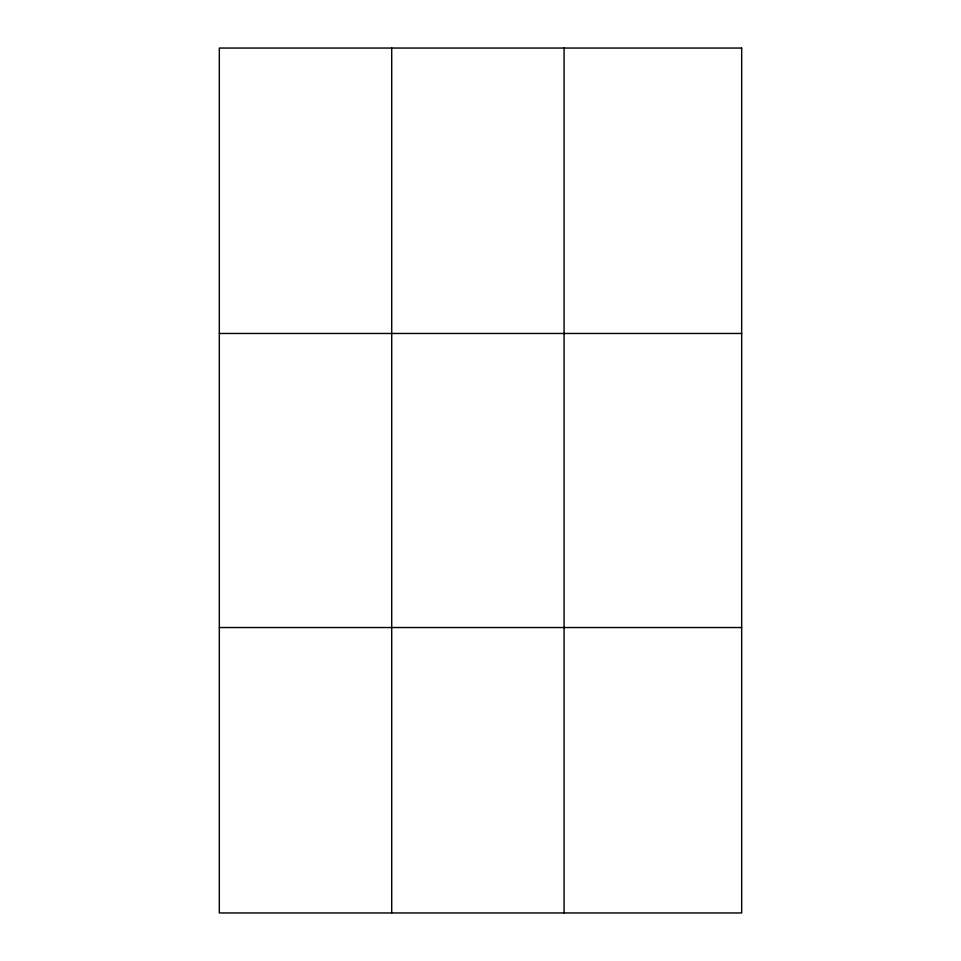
<?xml version="1.0" encoding="UTF-8"?>
<svg xmlns="http://www.w3.org/2000/svg" width="961" height="961" viewBox="0 0 961 961"><rect width="100%" height="100%" fill="white"/><g stroke="black" fill="none" stroke-linecap="round" stroke-linejoin="round"><path stroke-width="1.44" d="M391.704 48.05L391.704 912.95M564.083 48.05L564.083 912.95M219.324 333.467L741.676 333.467M219.324 627.533L741.676 627.533M741.676 48.05L741.676 912.95L219.324 912.95L219.324 48.05L741.676 48.05"/></g></svg>
